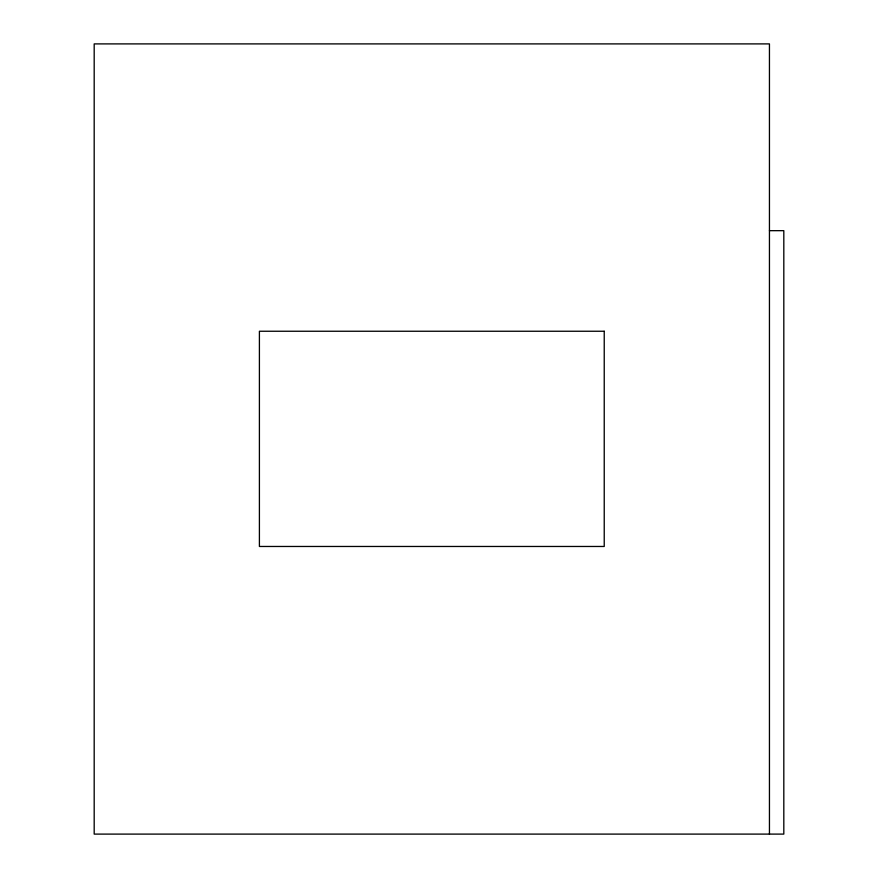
<?xml version="1.0" encoding="UTF-8"?>
<svg xmlns="http://www.w3.org/2000/svg" width="878" height="878" viewBox="0 0 878 878"><rect width="100%" height="100%" fill="white"/><g stroke="black" fill="none" stroke-linecap="round" stroke-linejoin="round"><path stroke-width="1.32" d="M769.446 230.673L783.813 230.673L783.813 834.1L94.187 834.1L94.187 43.9L769.446 43.9L769.446 834.1M604.229 331.247L259.405 331.247L259.405 546.467L604.229 546.467L604.229 331.247"/></g></svg>
